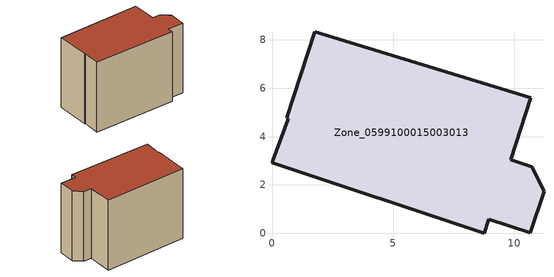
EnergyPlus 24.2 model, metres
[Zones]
Zone_0599100015003013
 floor ground (C_G): 0.6,4.78 1.76,8.33 10.69,5.6 9.85,3.04 10.72,2.75 11.23,1.74 10.66,0.03 8.95,0.59 8.76,0 0,2.92 0.03,2.99 0.68,4.74 z0.81
 wall outside (C_F): 1.76,8.33 0.6,4.78 0.68,4.74 0.03,2.99 0,2.92 8.76,0 8.95,0.59 10.66,0.03 11.23,1.74 10.72,2.75 9.85,3.04 10.69,5.6 1.76,8.33 z0.81:8.8
 roof outside (C_R): 0.68,4.74 0.03,2.99 0,2.92 8.76,0 8.95,0.59 10.66,0.03 11.23,1.74 10.72,2.75 9.85,3.04 10.69,5.6 1.76,8.33 0.6,4.78 z8.8
[BUILDING]
Pand.0599100015003013: North Axis=0; Terrain=City; Loads Convergence Tolerance Value=0.04; Temperature Convergence Tolerance Value=0.4; Solar Distribution=FullExterior; Maximum Number of Warmup Days=25; Minimum Number of Warmup Days=1
[Site:Location]
Rotterdam.The.Hague.AP_ZH_NLD Design_Conditions: Latitude=51.96; Longitude=4.45; Time Zone=1; Elevation=-4.5
[SITE:GROUNDTEMPERATURE:BUILDINGSURFACE]
18, 18, 18, 18, 18, 18, 18, 18, 18, 18, 18, 18
[MATERIAL] Thermal Absorptance=0.9; Solar Absorptance=0.7; Visible Absorptance=0.7
Name | Roughness | Thickness | Conductivity | Density | Specific Heat
G.TI.1965-1974 | MediumSmooth | 0.15 | 0.882353 | 540 | 1210
F.TI.1965-1974 | Rough | 0.3 | 0.697674 | 1920 | 840
R.TI.1965-1974 | MediumRough | 0.2 | 0.232558 | 1500 | 1000
[CONSTRUCTION]
C_G: G.TI.1965-1974
C_F: F.TI.1965-1974
C_R: R.TI.1965-1974
[ZONE]
Zone_0599100015003013: Type=1; Multiplier=1; Ceiling Height=Autocalculate; Volume=Autocalculate; Floor Area=autocalculate; Part of Total Floor Area=Yes
[ZONEINFILTRATION:DESIGNFLOWRATE]
Infil_Zone_0599100015003013: Zone or ZoneList or Space or SpaceList=Zone_0599100015003013; Schedule=AlwaysOn; Design Flow Rate Calculation Method=Flow/Area; Flow Rate per Floor Area=0.003; Constant Term Coefficient=1; Temperature Term Coefficient=0; Velocity Term Coefficient=0; Velocity Squared Term Coefficient=0
[HVACTEMPLATE:ZONE:IDEALLOADSAIRSYSTEM]
Zone_0599100015003013: Maximum Heating Supply Air Temperature=50; Minimum Cooling Supply Air Temperature=13; Maximum Heating Supply Air Humidity Ratio=0.0156; Minimum Cooling Supply Air Humidity Ratio=0.0077; Heating Limit=NoLimit; Cooling Limit=NoLimit; Dehumidification Control Type=ConstantSensibleHeatRatio; Cooling Sensible Heat Ratio=0.7; Dehumidification Setpoint=60; Humidification Control Type=None; Humidification Setpoint=30; Outdoor Air Method=None; Outdoor Air Flow Rate per Person=0.00944; Outdoor Air Flow Rate per Zone Floor Area=0; Outdoor Air Flow Rate per Zone=0; Demand Controlled Ventilation Type=None; Outdoor Air Economizer Type=NoEconomizer; Heat Recovery Type=None; Sensible Heat Recovery Effectiveness=0.7; Latent Heat Recovery Effectiveness=0.65
[ZONECONTROL:THERMOSTAT]
ThermostatControl_Zone_0599100015003013: Zone or ZoneList=Zone_0599100015003013; Control Type Schedule=DualSetpointControlType; Control 1=Thermostat_Zone_0599100015003013; Temperature Difference Between Cutout And Setpoint=0
[THERMOSTATSETPOINT:DUALSETPOINT]
Thermostat_Zone_0599100015003013: Heating Setpoint Temperature Schedule=HeatingSetpoint_Zone_0599100015003013; Cooling Setpoint Temperature Schedule=CoolingSetpoint_Zone_0599100015003013
[SCHEDULE:COMPACT]
HeatingSetpoint_Zone_0599100015003013: Through: 12/31, For: AllDays, Until: 24:00, 21
CoolingSetpoint_Zone_0599100015003013: Through: 12/31, For: AllDays, Until: 24:00, 24
DualSetpointControlType: Through: 12/31, For: AllDays, Until: 24:00, 4
AlwaysOn: Through: 12/31, For: AllDays, Until: 24:00, 1
